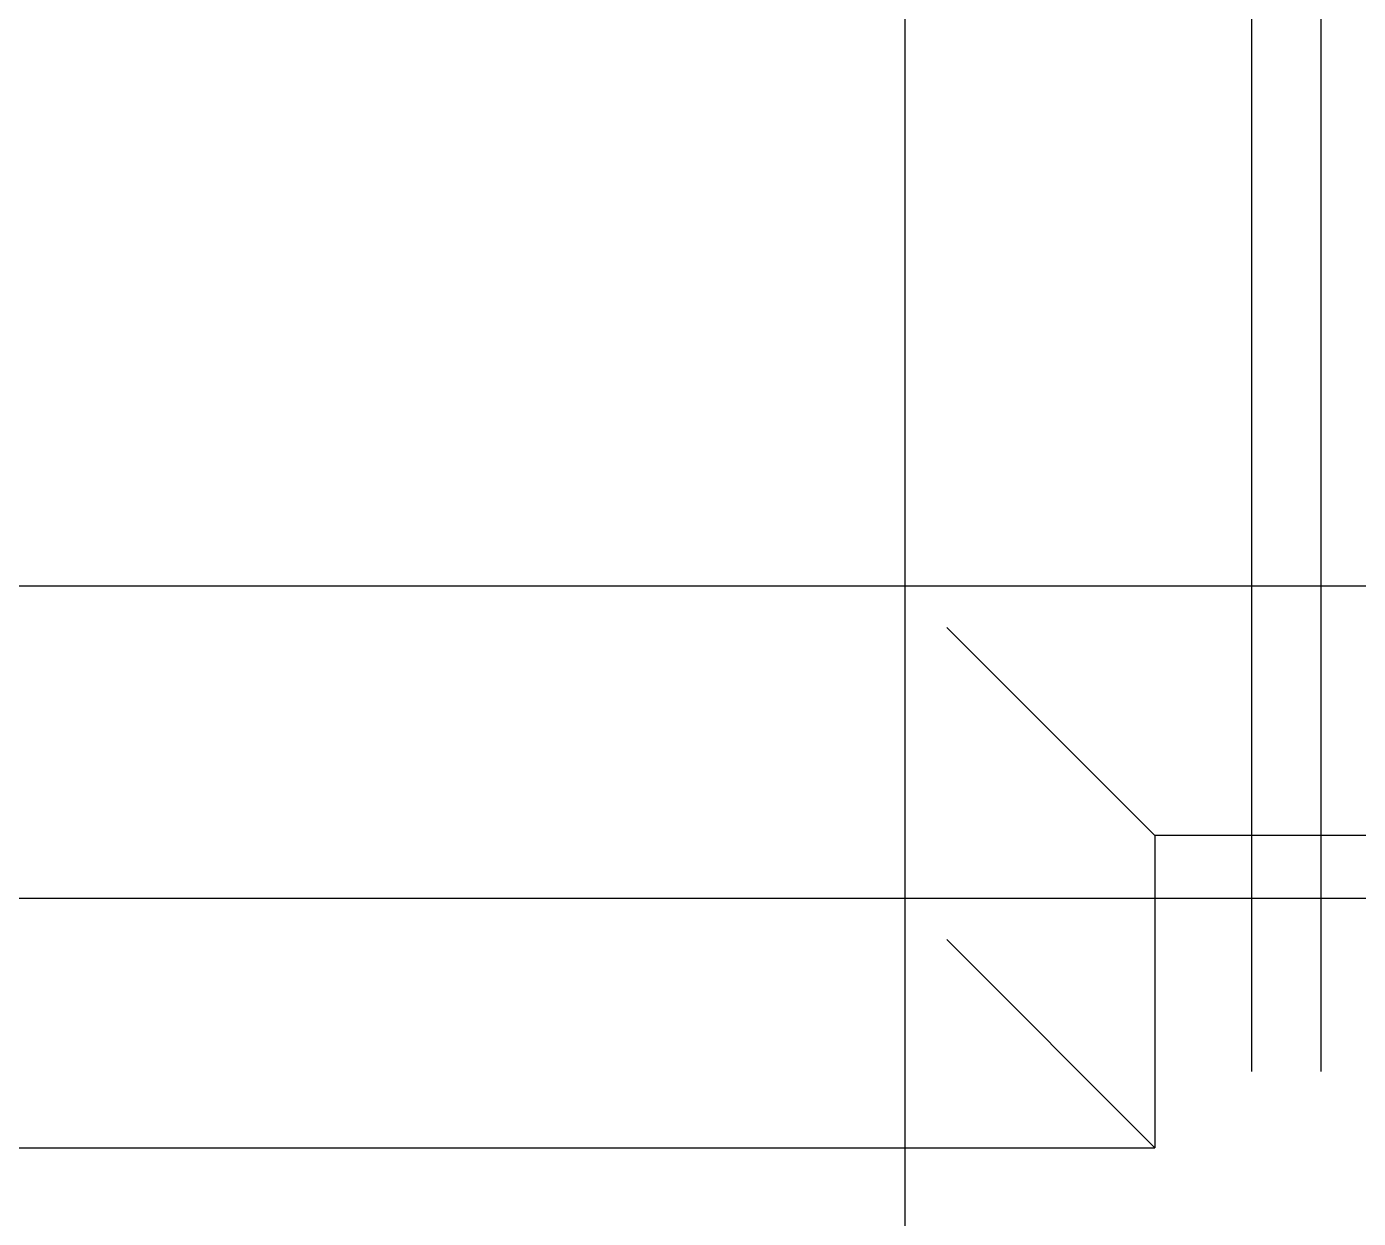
# Model space of a CAD drawing. Header units: metres. Extents: x 338339 to 1133840, y -479113 to 96125.
# Drawn here: x 398227 to 402068, y -174415 to -170979 of the extents above; entities that cross this region are included whole.
import ezdxf

# ---------------------------------------------------------------- set-up
doc = ezdxf.new("R2010")
doc.units = ezdxf.units.M
doc.layers.add('DOTE', color=1, linetype='Continuous')

msp = doc.modelspace()

# ---------------------------------------------------------------- linework, layer by layer
for p, q in [((400881.24, -172711.32), (401481.24, -173311.32)), ((401481.24, -173311.32), (401481.24, -174211.32)), ((403941.24, -173311.32), (401481.24, -173311.32)), ((400881.24, -173611.32), (401481.24, -174211.32)), ((397521.24, -174211.32), (401481.24, -174211.32))]:
    msp.add_line(p, q)
at = {"layer": 'DOTE'}
for p, q in [((401761.24, -173991.32), (401761.24, -159091.32)), ((401961.24, -173991.32), (401961.24, -159091.32)), ((400761.24, -174491.32), (400761.24, -159591.32)), ((392861.24, -172591.32), (407661.24, -172591.32)), ((392861.24, -173491.32), (407661.24, -173491.32))]:
    msp.add_line(p, q, dxfattribs=at)

doc.saveas('drawing.dxf')
